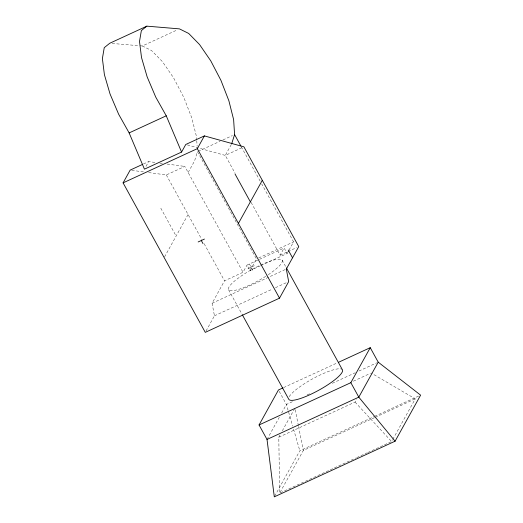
<?xml version="1.0" encoding="UTF-8"?>
<svg xmlns="http://www.w3.org/2000/svg" width="523" height="523" viewBox="0 0 523 523"><rect width="100%" height="100%" fill="white"/><g stroke="black" fill="none" stroke-linecap="round" stroke-linejoin="round"><path stroke-width="0.39" stroke-dasharray="2.62 1.96" d="M145.982 166.406L148.656 161.581L155.887 162.548M188.162 172.512L194.543 160.992L197.472 151.69L256.46 258.977L250.027 270.587L247.006 265.096L284.12 247.994L287.14 253.485L260.944 265.553M164.568 256.917L188.077 214.515M231.284 144.57L225.276 155.409L235.069 173.224M206.049 330.981L214.45 315.827L212.083 303.255L224.524 280.812L243.018 272.287L247.006 265.096M250.471 268.338L251.798 265.946M251.138 202.447L280.132 255.185L284.12 247.994M287.14 253.485L288.657 250.752M289.036 250.072L293.573 241.874L261.722 183.939M267.018 439.451L279.289 417.315M281.662 413.026L286.414 404.462L293.076 401.389M374.488 417.655L303.307 450.453L279.648 493.137L278.798 437.202L279.975 435.071M282.335 430.821L294.907 408.136M274.699 496.144L299.829 450.806L373.925 416.661M278.798 437.202L355.032 402.069L356.608 399.232M367.878 452.48L391.603 441.543L392.394 440.124M392.786 439.412L415.262 398.866L371.147 373.004M139.961 45.782L142.348 45.978L177.277 29.883M143.472 163.967L148.656 161.581M198.197 151.35L220.033 141.295M222.942 139.948L232.402 135.588M148.643 172.577L166.321 174.944L184.815 166.425L243.018 272.287M241.744 147.819L225.276 155.409L198.936 148.12M258.643 257.97L293.573 241.874M248 268.593L254.276 265.697M280.132 255.185L287.297 251.883M288.01 251.556L296.606 247.595M250.027 270.587L260.219 265.893M212.083 303.255L285.578 269.391M214.45 315.827L272.509 289.075M275.444 287.715L287.205 282.296M283.629 387.589L337.668 362.687M307.138 394.911L310.839 393.204M332.308 383.313L355.254 372.736M358.961 371.029L376.723 362.844M353.385 381.189L370.402 373.35M374.671 416.321L419.126 395.833M375.226 417.315L415.262 398.866M280.393 492.79L356.019 457.945M356.758 457.605L367.139 452.82M112.138 43.455L139.17 45.717M159.901 163.091L162.313 163.411M167.138 164.059L184.815 166.425M131.763 170.321L143.818 171.936M187.319 144.91L198.165 147.911M142.348 45.978L151.572 50.548L162.444 61.649L173.649 77.947L183.835 97.481L191.771 117.891L196.511 136.719L196.713 139.87M355.032 402.069L391.603 441.543M241.273 146.747L260.147 181.076M282.093 260.075L285.617 266.482M249.425 264.03L252.851 270.26M166.321 174.944L201.793 239.462M204.147 243.738L224.524 280.812M228.616 289.847L241.927 314.042M279.21 391.354L286.414 404.462L292.671 426.088M160.803 208.187L176.127 236.063M293.566 429.174L299.829 450.806M295.227 409.731L298.398 425.702M298.555 426.5L303.307 450.453M196.766 140.654L197.119 146.172M260.578 265.056A30.609 6.472 -28.8 0 1 282.185 260.225A30.609 6.472 -28.8 0 1 266.423 275.922M265.749 276.347A30.609 6.472 -28.8 0 1 228.525 289.696A30.609 6.472 -28.8 0 1 259.859 265.39M289.199 396.748A30.609 6.472 -28.8 0 1 315.362 377.364A30.609 6.472 -28.8 0 1 341.931 369.284"/><path stroke-width="0.78" d="M231.656 143.89L234.585 134.588L233.624 119.617L228.884 100.789L220.948 80.379L210.762 60.845L199.557 44.547L188.685 33.446L179.461 28.876L146.865 26.15L109.752 43.252L104.247 47.671L102.39 58.576L104.404 74.665L110.046 93.99L118.636 114.217L129.135 132.914L144.453 169.164L181.566 152.062L185.77 144.479L204.388 135.902L243.895 146.826L298.757 246.608L286.31 269.051L288.676 281.622L279.511 298.156L205.284 332.36L123.088 182.867L130.162 170.106L142.733 164.314M123.088 182.867L197.315 148.663L204.388 135.902M238.416 223.406L262.304 180.311M338.414 362.347L370.245 347.677L378.207 362.158L420.61 395.153L395.087 441.196L274.307 496.85L267.018 439.451L259.055 424.97L278.452 389.975L282.891 387.929M259.055 424.97L350.848 382.673L370.245 347.677M378.207 362.158L358.804 397.153L267.018 439.451M146.865 26.15L141.36 30.569L139.504 41.474L141.517 57.563L147.159 76.888L155.749 97.115L166.249 115.812L181.566 152.062M129.135 132.914L166.249 115.812M198.158 241.953L204.441 239.063M395.087 441.196L358.804 397.153L350.848 382.673M234.585 134.588L240.881 146.028M288.251 250.04L292.534 257.826M235.03 173.982L250.36 201.858M286.395 267.907L342.356 369.683A30.609 6.472 -28.8 0 1 319.409 389.87A30.609 6.472 -28.8 0 1 288.886 399.454L242.312 314.754M197.315 148.663L279.511 298.156M201.296 240.508L203.009 243.626"/></g></svg>
